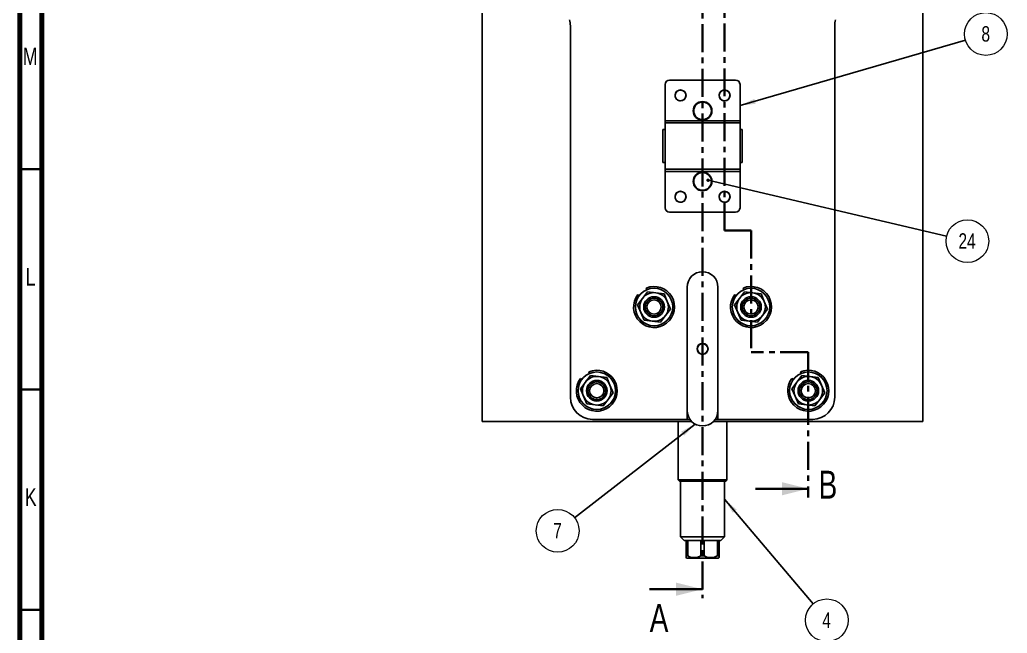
# Model space of a CAD drawing. Header units: millimetres. Extents: x 15 to 1184, y 5 to 836.
# Drawn here: x 15 to 239.1, y 465.2 to 604.4 of the extents above; entities that cross this region are included whole.
import ezdxf

# ---------------------------------------------------------------- set-up
doc = ezdxf.new("R2010")
doc.units = ezdxf.units.MM
doc.linetypes.add('CENTER', pattern=[10.16, 6.35, -1.27, 1.27, -1.27])
doc.styles.add('SLDTEXTSTYLE1', font='TXT', dxfattribs={"width": 0.75})
doc.dimstyles.new('SLDDIMSTYLE0', dxfattribs={"dimtxt": 0.18, "dimasz": 3.556, "dimexe": 0, "dimexo": 0.0625, "dimgap": 0, "dimtad": 0, "dimtih": 1, "dimtoh": 1, "dimdec": 0, "dimrnd": 1e-09, "dimzin": 0, "dimdsep": 46, "dimtxsty": 'Standard', "dimsah": 1, "dimcen": 0.09, "dimadec": 0, "dimazin": 0, "dimtfac": 3.556, "dimtdec": 0, "dimtofl": 0, "dimtmove": 0, "dimatfit": 3, "dimfxl": 1, "dimfrac": 2, "dimtolj": 1, "dimtzin": 0, "dimarcsym": 0})
doc.dimstyles.new('SLDDIMSTYLE1', dxfattribs={"dimtxt": 0.18, "dimasz": 0.762, "dimexe": 0, "dimexo": 0.0625, "dimgap": 0, "dimtad": 0, "dimtih": 1, "dimtoh": 1, "dimdec": 0, "dimrnd": 1e-09, "dimzin": 0, "dimdsep": 46, "dimtxsty": 'Standard', "dimblk1": 'DOT', "dimblk2": 'DOT', "dimsah": 1, "dimcen": 0.09, "dimadec": 0, "dimazin": 0, "dimtfac": 0.762, "dimtdec": 0, "dimtofl": 0, "dimtmove": 0, "dimatfit": 3, "dimldrblk": 'DOT', "dimfxl": 1, "dimfrac": 2, "dimtolj": 1, "dimtzin": 0, "dimarcsym": 0})

# ---------------------------------------------------------------- blocks, each defined once
blk = doc.blocks.new('SW_NOTE_0_6')
at = {"color": 0, "linetype": 'Continuous', "lineweight": 0}
blk.add_circle((-3.83, -2.97), 4.85, dxfattribs=at)
at = {"color": 0, "linetype": 'Continuous', "lineweight": 0, "insert": (-3.86, -1.19), "char_height": 3.5, "attachment_point": 2, "style": 'SLDTEXTSTYLE1'}
blk.add_mtext('7', dxfattribs=at)
blk = doc.blocks.new('SW_NOTE_0_7')
at = {"color": 0, "linetype": 'Continuous', "lineweight": 0}
blk.add_circle((4.65, 1.36), 4.85, dxfattribs=at)
at = {"color": 0, "linetype": 'Continuous', "lineweight": 0, "insert": (4.62, 3.14), "char_height": 3.5, "attachment_point": 2, "style": 'SLDTEXTSTYLE1'}
blk.add_mtext('8', dxfattribs=at)
blk = doc.blocks.new('SW_NOTE_0_8')
at = {"color": 0, "linetype": 'Continuous', "lineweight": 0}
blk.add_circle((4.72, -1.11), 4.85, dxfattribs=at)
at = {"color": 0, "linetype": 'Continuous', "lineweight": 0, "insert": (4.65, 0.68), "char_height": 3.5, "attachment_point": 2, "style": 'SLDTEXTSTYLE1'}
blk.add_mtext('24', dxfattribs=at)
blk = doc.blocks.new('_Dot')
at = {"color": 0, "linetype": 'ByBlock', "lineweight": -2}
blk.add_line((-0.5, 0), (-1, 0), dxfattribs=at)
at = {"color": 0, "linetype": 'ByBlock', "const_width": 0.5}
blk.add_lwpolyline([(-0.25, 0, 1), (0.25, 0, 1)], format="xyb", close=True, dxfattribs=at)
blk = doc.blocks.new('SW_NOTE_0_14')
at = {"color": 0, "linetype": 'Continuous', "lineweight": 0}
blk.add_circle((3.13, -3.7), 4.85, dxfattribs=at)
at = {"color": 0, "linetype": 'Continuous', "lineweight": 0, "insert": (3.09, -1.92), "char_height": 3.5, "attachment_point": 2, "style": 'SLDTEXTSTYLE1'}
blk.add_mtext('4', dxfattribs=at)

msp = doc.modelspace()

# ---------------------------------------------------------------- linework, layer by layer
at = {"color": 7, "linetype": 'Continuous', "lineweight": 70}
for p, q in [((15, 5), (15, 836)), ((20, 10), (20, 831))]:
    msp.add_line(p, q, dxfattribs=at)
at = {"color": 7, "linetype": 'CENTER', "lineweight": 35}
for p, q in [((169.9312, 826.9346), (169.9312, 473.1807)), ((174.9312, 556.5399), (174.9312, 639.0076)), ((180.9312, 556.5399), (174.9312, 556.5399)), ((180.9312, 556.5399), (180.9312, 528.9612)), ((193.9312, 528.9612), (180.9312, 528.9612)), ((193.9312, 528.9612), (193.9312, 495.9704))]:
    msp.add_line(p, q, dxfattribs=at)
at = {"color": 7, "linetype": 'Continuous', "lineweight": 25}
for p, q in [((119.9312, 638.2201), (119.9312, 513.2201)), ((219.9312, 513.2201), (219.9312, 638.2201)), ((139.9312, 603.0198), (139.9312, 518.7201)), ((199.9312, 518.7201), (199.9312, 603.0198)), ((161.4312, 581.4701), (161.4312, 589.7201)), ((162.4312, 590.7201), (177.4312, 590.7201)), ((178.4312, 581.4701), (178.4312, 589.7201)), ((161.4312, 581.4701), (178.4312, 581.4701)), ((161.4312, 580.9701), (161.4312, 581.4701)), ((178.4312, 580.9701), (161.4312, 580.9701)), ((161.4312, 570.4701), (161.4312, 580.9701)), ((178.4312, 581.4701), (178.4312, 580.9701)), ((178.4312, 580.9701), (178.4312, 570.4701)), ((161.4312, 579.4701), (160.9312, 579.4701)), ((160.9312, 575.7201), (160.9312, 579.4701)), ((178.9312, 579.4701), (178.4312, 579.4701)), ((178.9312, 579.4701), (178.9312, 571.9701)), ((160.9312, 571.9701), (160.9312, 575.7201)), ((160.9312, 571.9701), (161.4312, 571.9701)), ((178.4312, 571.9701), (178.9312, 571.9701)), ((161.4312, 570.4701), (178.4312, 570.4701)), ((161.4312, 569.9701), (161.4312, 570.4701)), ((178.4312, 569.9701), (161.4312, 569.9701)), ((161.4312, 561.7201), (161.4312, 569.9701)), ((178.4312, 570.4701), (178.4312, 569.9701)), ((178.4312, 561.7201), (178.4312, 569.9701)), ((162.4312, 560.7201), (177.4312, 560.7201)), ((156.3392, 541.1806), (157.4711, 542.6771)), ((157.122, 543.5037), (157.2777, 543.1352)), ((157.4711, 542.6771), (159.3331, 542.4451)), ((159.3331, 542.4451), (161.1951, 542.2131)), ((166.4312, 543.7201), (166.4312, 515.7201)), ((173.4312, 515.7201), (173.4312, 543.7201)), ((178.3392, 541.1806), (179.4711, 542.6771)), ((179.122, 543.5037), (179.2777, 543.1352)), ((179.4711, 542.6771), (181.3331, 542.4451)), ((181.3331, 542.4451), (183.1951, 542.2131)), ((155.2072, 539.6841), (156.3392, 541.1806)), ((155.2226, 542.0252), (155.5416, 541.7839)), ((161.1951, 542.2131), (161.9251, 540.4845)), ((161.9251, 540.4845), (162.6552, 538.756)), ((177.2072, 539.6841), (178.3392, 541.1806)), ((177.2226, 542.0252), (177.5416, 541.7839)), ((183.1951, 542.2131), (183.9251, 540.4845)), ((183.9251, 540.4845), (184.6552, 538.756)), ((155.9373, 537.9556), (155.2072, 539.6841)), ((156.6673, 536.227), (155.9373, 537.9556)), ((162.6552, 538.756), (161.5232, 537.2595)), ((177.9373, 537.9556), (177.2072, 539.6841)), ((178.6673, 536.227), (177.9373, 537.9556)), ((184.6552, 538.756), (183.5232, 537.2595)), ((158.5293, 535.995), (156.6673, 536.227)), ((160.3913, 535.763), (158.5293, 535.995)), ((161.5232, 537.2595), (160.3913, 535.763)), ((180.5293, 535.995), (178.6673, 536.227)), ((182.3913, 535.763), (180.5293, 535.995)), ((183.5232, 537.2595), (182.3913, 535.763)), ((144.122, 524.5037), (144.2777, 524.1352)), ((192.122, 524.5037), (192.2777, 524.1352)), ((142.2072, 520.6841), (143.3392, 522.1806)), ((142.2226, 523.0252), (142.5416, 522.7839)), ((143.3392, 522.1806), (144.4711, 523.6771)), ((144.4711, 523.6771), (146.3331, 523.4451)), ((146.3331, 523.4451), (148.1951, 523.2131)), ((148.1951, 523.2131), (148.9251, 521.4845)), ((190.2072, 520.6841), (191.3392, 522.1806)), ((190.2226, 523.0252), (190.5416, 522.7839)), ((191.3392, 522.1806), (192.4711, 523.6771)), ((192.4711, 523.6771), (194.3331, 523.4451)), ((194.3331, 523.4451), (196.1951, 523.2131)), ((196.1951, 523.2131), (196.9251, 521.4845)), ((142.9373, 518.9556), (142.2072, 520.6841)), ((148.9251, 521.4845), (149.6552, 519.756)), ((190.9373, 518.9556), (190.2072, 520.6841)), ((196.9251, 521.4845), (197.6552, 519.756)), ((143.6673, 517.227), (142.9373, 518.9556)), ((148.5232, 518.2595), (147.3913, 516.763)), ((149.6552, 519.756), (148.5232, 518.2595)), ((191.6673, 517.227), (190.9373, 518.9556)), ((196.5232, 518.2595), (195.3913, 516.763)), ((197.6552, 519.756), (196.5232, 518.2595)), ((145.5293, 516.995), (143.6673, 517.227)), ((147.3913, 516.763), (145.5293, 516.995)), ((166.4312, 515.7201), (166.4312, 513.7201)), ((173.4312, 513.7201), (173.4312, 515.7201)), ((193.5293, 516.995), (191.6673, 517.227)), ((195.3913, 516.763), (193.5293, 516.995)), ((164.2748, 513.2201), (119.9312, 513.2201)), ((144.9312, 513.7201), (166.4312, 513.7201)), ((167.4817, 513.2201), (164.2748, 513.2201)), ((164.4312, 513.2201), (164.4312, 499.9701)), ((166.4312, 513.7201), (167.0589, 513.7201)), ((219.9312, 513.2201), (172.3807, 513.2201)), ((172.8035, 513.7201), (173.4312, 513.7201)), ((173.4312, 513.7201), (194.9312, 513.7201)), ((175.4312, 499.9701), (175.4312, 513.2201)), ((164.4312, 499.9701), (164.6812, 499.7201)), ((164.4312, 499.9701), (175.4312, 499.9701)), ((175.1812, 499.7201), (164.6812, 499.7201)), ((164.9312, 499.7201), (164.9312, 487.0701)), ((174.9312, 487.0701), (174.9312, 499.7201)), ((175.1812, 499.7201), (175.4312, 499.9701)), ((164.9312, 487.0701), (165.7812, 486.2201)), ((164.9312, 487.0701), (174.9312, 487.0701)), ((174.0812, 486.2201), (174.9312, 487.0701)), ((174.0812, 486.2201), (165.7812, 486.2201)), ((166.1812, 482.7201), (166.1812, 486.2201)), ((166.568, 486.2201), (166.568, 482.7201)), ((169.5444, 482.7201), (169.5444, 486.2201)), ((170.318, 486.2201), (170.318, 482.7201)), ((173.2944, 482.7201), (173.2944, 486.2201)), ((173.6812, 486.2201), (173.6812, 482.7201)), ((166.1812, 482.7201), (166.568, 482.7201)), ((166.1812, 482.3451), (166.3062, 482.2201)), ((173.5562, 482.2201), (166.3062, 482.2201)), ((169.5444, 482.7201), (170.318, 482.7201)), ((173.2944, 482.7201), (173.6812, 482.7201)), ((173.5562, 482.2201), (173.6812, 482.3451))]:
    msp.add_line(p, q, dxfattribs=at)
at = {"color": 8, "linetype": 'Continuous', "lineweight": 25}
for p, q in [((165.5483, 588.3071), (165.5381, 588.2892)), ((175.5483, 588.3071), (175.5381, 588.2892)), ((164.3243, 586.151), (164.3141, 586.133)), ((174.3243, 586.151), (174.3141, 586.133)), ((165.5483, 565.3071), (165.5381, 565.2892)), ((175.5483, 565.3071), (175.5381, 565.2892)), ((164.3243, 563.151), (164.3141, 563.133)), ((174.3243, 563.151), (174.3141, 563.133)), ((168.7379, 529.7201), (168.6812, 529.7201)), ((171.1812, 529.7201), (171.1245, 529.7201))]:
    msp.add_line(p, q, dxfattribs=at)
at = {"color": 7, "linetype": 'Continuous', "lineweight": 35}
for p, q in [((20, 570.5), (15, 570.5)), ((20, 520.5), (15, 520.5)), ((181.9312, 497.9704), (193.9312, 497.9704)), ((157.9312, 475.1807), (169.9312, 475.1807)), ((20, 470.5), (15, 470.5))]:
    msp.add_line(p, q, dxfattribs=at)
at = {"color": 7, "linetype": 'Continuous', "lineweight": 25}
for centre, radius in [((164.9312, 587.2201), 1.25), ((174.9312, 587.2201), 1.25), ((169.9312, 583.7201), 2.125), ((169.9312, 583.7201), 2), ((169.9312, 567.7201), 2.125), ((169.9312, 567.7201), 2), ((164.9312, 564.2201), 1.25), ((174.9312, 564.2201), 1.25), ((158.9312, 539.2201), 4.25), ((180.9312, 539.2201), 4.25), ((158.9312, 539.2201), 2.3333), ((158.9312, 539.2201), 2), ((158.9312, 539.2201), 1.6165), ((180.9312, 539.2201), 2.3333), ((180.9312, 539.2201), 2), ((180.9312, 539.2201), 1.6165), ((169.9312, 529.7201), 1.25), ((145.9312, 520.2201), 4.25), ((193.9312, 520.2201), 4.25), ((145.9312, 520.2201), 2.3332), ((145.9312, 520.2201), 2), ((193.9312, 520.2201), 2.3332), ((193.9312, 520.2201), 2), ((145.9312, 520.2201), 1.6165), ((193.9312, 520.2201), 1.6165)]:
    msp.add_circle(centre, radius, dxfattribs=at)
for centre, radius, start, end in [((134.9312, 603.0198), 5, 0, 15.945396), ((204.9312, 603.0198), 5, 164.054604, 180), ((162.4312, 589.7201), 1, 90, 180), ((177.4312, 589.7201), 1, 0, 90), ((164.9312, 587.2201), 1.2294, 60.416536, 240.416536), ((164.9312, 587.2201), 1.2294, 240.416536, 60.416536), ((174.9312, 587.2201), 1.2294, 60.416536, 240.416536), ((174.9312, 587.2201), 1.2294, 240.416536, 60.416536), ((164.9312, 564.2201), 1.2294, 60.416536, 240.416536), ((164.9312, 564.2201), 1.2294, 240.416536, 60.416536), ((174.9312, 564.2201), 1.2294, 60.416536, 240.416536), ((174.9312, 564.2201), 1.2294, 240.416536, 60.416536), ((162.4312, 561.7201), 1, 180, 270), ((177.4312, 561.7201), 1, 270, 0), ((169.9312, 543.7201), 3.5, 0, 180), ((158.9312, 539.2201), 4.65, 142.896641, 112.896641), ((158.9312, 539.2201), 3.25, 82.896641, 142.896641), ((158.9312, 539.2201), 3.25, 22.896641, 82.896641), ((180.9312, 539.2201), 4.65, 142.896641, 112.896641), ((180.9312, 539.2201), 3.25, 82.896641, 142.896641), ((180.9312, 539.2201), 3.25, 22.896641, 82.896641), ((158.9312, 539.2201), 3.25, 142.896641, 202.896641), ((158.9312, 539.2201), 3.25, 322.896641, 22.896641), ((180.9312, 539.2201), 3.25, 142.896641, 202.896641), ((180.9312, 539.2201), 3.25, 322.896641, 22.896641), ((158.9312, 539.2201), 3.25, 202.896641, 262.896641), ((180.9312, 539.2201), 3.25, 202.896641, 262.896641), ((158.9312, 539.2201), 3.25, 262.896641, 322.896641), ((180.9312, 539.2201), 3.25, 262.896641, 322.896641), ((169.9312, 529.7201), 1.1933, 0, 180), ((169.9312, 529.7201), 1.1933, 180, 0), ((145.9312, 520.2201), 4.65, 142.896641, 112.896641), ((193.9312, 520.2201), 4.65, 142.896641, 112.896641), ((145.9312, 520.2201), 3.25, 142.896641, 202.896641), ((145.9312, 520.2201), 3.25, 82.896641, 142.896641), ((145.9312, 520.2201), 3.25, 22.896641, 82.896641), ((193.9312, 520.2201), 3.25, 142.896641, 202.896641), ((193.9312, 520.2201), 3.25, 82.896641, 142.896641), ((193.9312, 520.2201), 3.25, 22.896641, 82.896641), ((145.9312, 520.2201), 3.25, 322.896641, 22.896641), ((193.9312, 520.2201), 3.25, 322.896641, 22.896641), ((144.9312, 518.7201), 5, 180, 270), ((145.9312, 520.2201), 3.25, 202.896641, 262.896641), ((145.9312, 520.2201), 3.25, 262.896641, 322.896641), ((193.9312, 520.2201), 3.25, 202.896641, 262.896641), ((193.9312, 520.2201), 3.25, 262.896641, 322.896641), ((194.9312, 518.7201), 5, 270, 0), ((169.9312, 515.7201), 3.5, 180, 0)]:
    msp.add_arc(centre, radius, start, end, dxfattribs=at)
for points, knots in [([(166.1812, 482.7201), (166.1812, 482.6803), (166.1812, 482.545), (166.1812, 482.3785), (166.1812, 482.364), (166.1812, 482.3573)], [0, 0, 0, 0, 0.18289412, 0.62323777, 1, 1, 1, 1]), ([(169.5444, 482.7201), (169.3256, 482.6255), (168.8812, 482.4336), (167.9643, 482.2822), (167.1682, 482.4445), (166.6615, 482.6771), (166.568, 482.7201)], [0, 0, 0, 0, 0.22880367, 0.46456537, 0.90120531, 1, 1, 1, 1]), ([(173.2944, 482.7201), (173.0756, 482.6255), (172.6312, 482.4336), (171.7143, 482.2822), (170.9182, 482.4445), (170.4115, 482.6771), (170.318, 482.7201)], [0, 0, 0, 0, 0.22880367, 0.46456537, 0.90120531, 1, 1, 1, 1]), ([(173.6812, 482.3573), (173.6812, 482.3535), (173.6812, 482.328), (173.6812, 482.4445), (173.6812, 482.6073), (173.6812, 482.7153), (173.6812, 482.7201)], [0, 0, 0, 0, 0.0789946, 0.52128811, 0.9788613, 1, 1, 1, 1])]:
    msp.add_open_spline(points, degree=3, knots=knots, dxfattribs=at)
at = {"color": 7, "linetype": 'Continuous', "lineweight": 35}
for points in [[(193.9312, 497.9704), (187.9312, 499.4704), (187.9312, 496.4704)], [(169.9312, 475.1807), (163.9312, 476.6807), (163.9312, 473.6807)]]:
    msp.add_solid(points, dxfattribs=at)

# ---------------------------------------------------------------- block references
at = {"color": 7, "linetype": 'Continuous', "lineweight": 0}
for name, p in [('SW_NOTE_0_7', (229.5679, 599.7976)), ('SW_NOTE_0_8', (225.3031, 555.2699)), ('SW_NOTE_0_6', (140.8893, 491.4142)), ('SW_NOTE_0_14', (194.9998, 471.8274))]:
    msp.add_blockref(name, p, dxfattribs=at)

# ---------------------------------------------------------------- texts
at = {"color": 7, "linetype": 'Continuous', "lineweight": 0, "char_height": 3.9688, "attachment_point": 2, "style": 'SLDTEXTSTYLE1'}
for s, insert in [('M', (17.3617, 598.0602)), ('L', (17.4545, 548.0602)), ('K', (17.4885, 498.0602))]:
    msp.add_mtext(s, dxfattribs=dict(at, insert=insert))
at = {"color": 7, "linetype": 'Continuous', "char_height": 6.35, "attachment_point": 1, "style": 'SLDTEXTSTYLE1'}
for s, insert in [('B', (196.2525, 502.0826)), ('A', (157.9312, 471.821))]:
    msp.add_mtext(s, dxfattribs=dict(at, insert=insert))

# ---------------------------------------------------------------- leaders
at = {"color": 7, "linetype": 'Continuous', "lineweight": 0}
for points, dimstyle in [([(178.4312, 584.9), (229.5679, 599.7976)], 'SLDDIMSTYLE0'), ([(171.1806, 567.98), (225.3031, 555.2699)], 'SLDDIMSTYLE1'), ([(168.2418, 512.6548), (140.8893, 491.4142)], 'SLDDIMSTYLE0'), ([(174.9312, 495.5996), (194.9998, 471.8274)], 'SLDDIMSTYLE0')]:
    msp.add_leader(points, dimstyle=dimstyle, dxfattribs=at)

doc.saveas('drawing.dxf')
